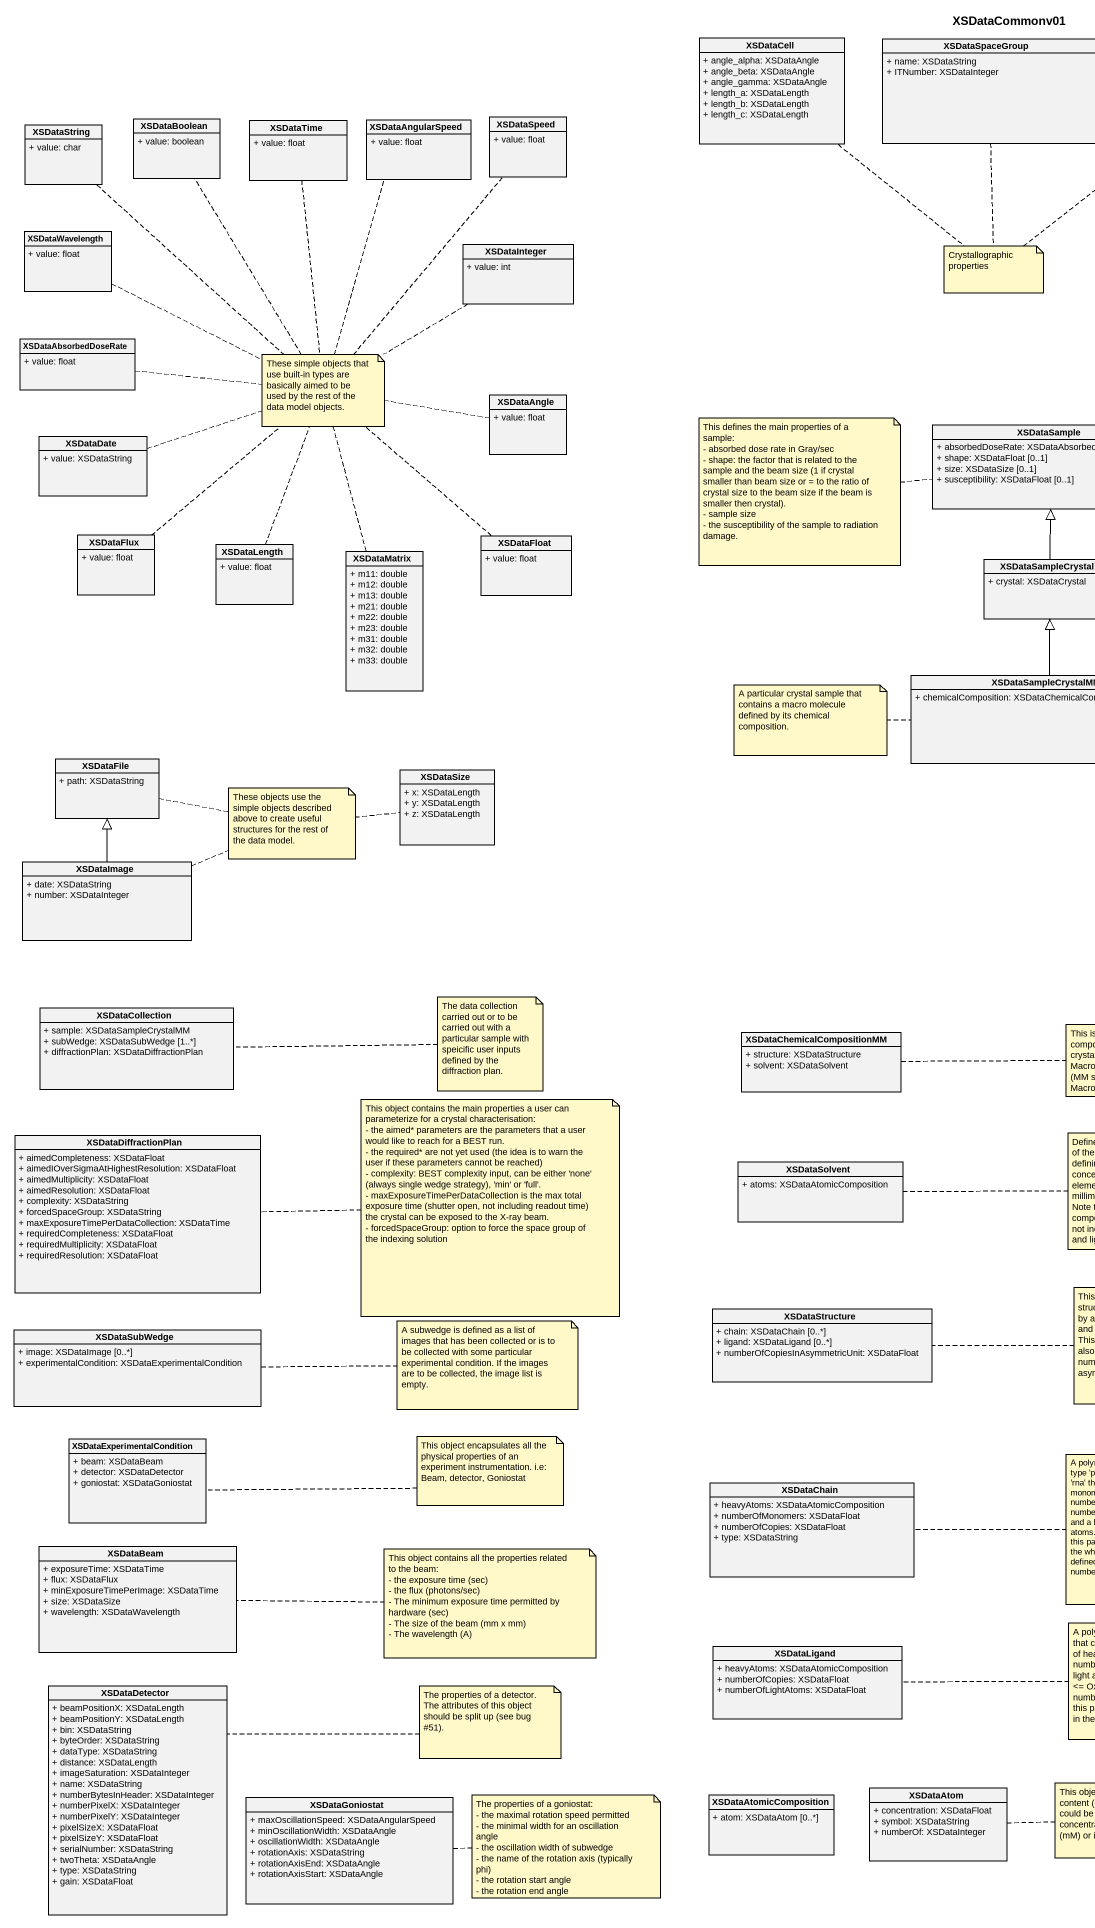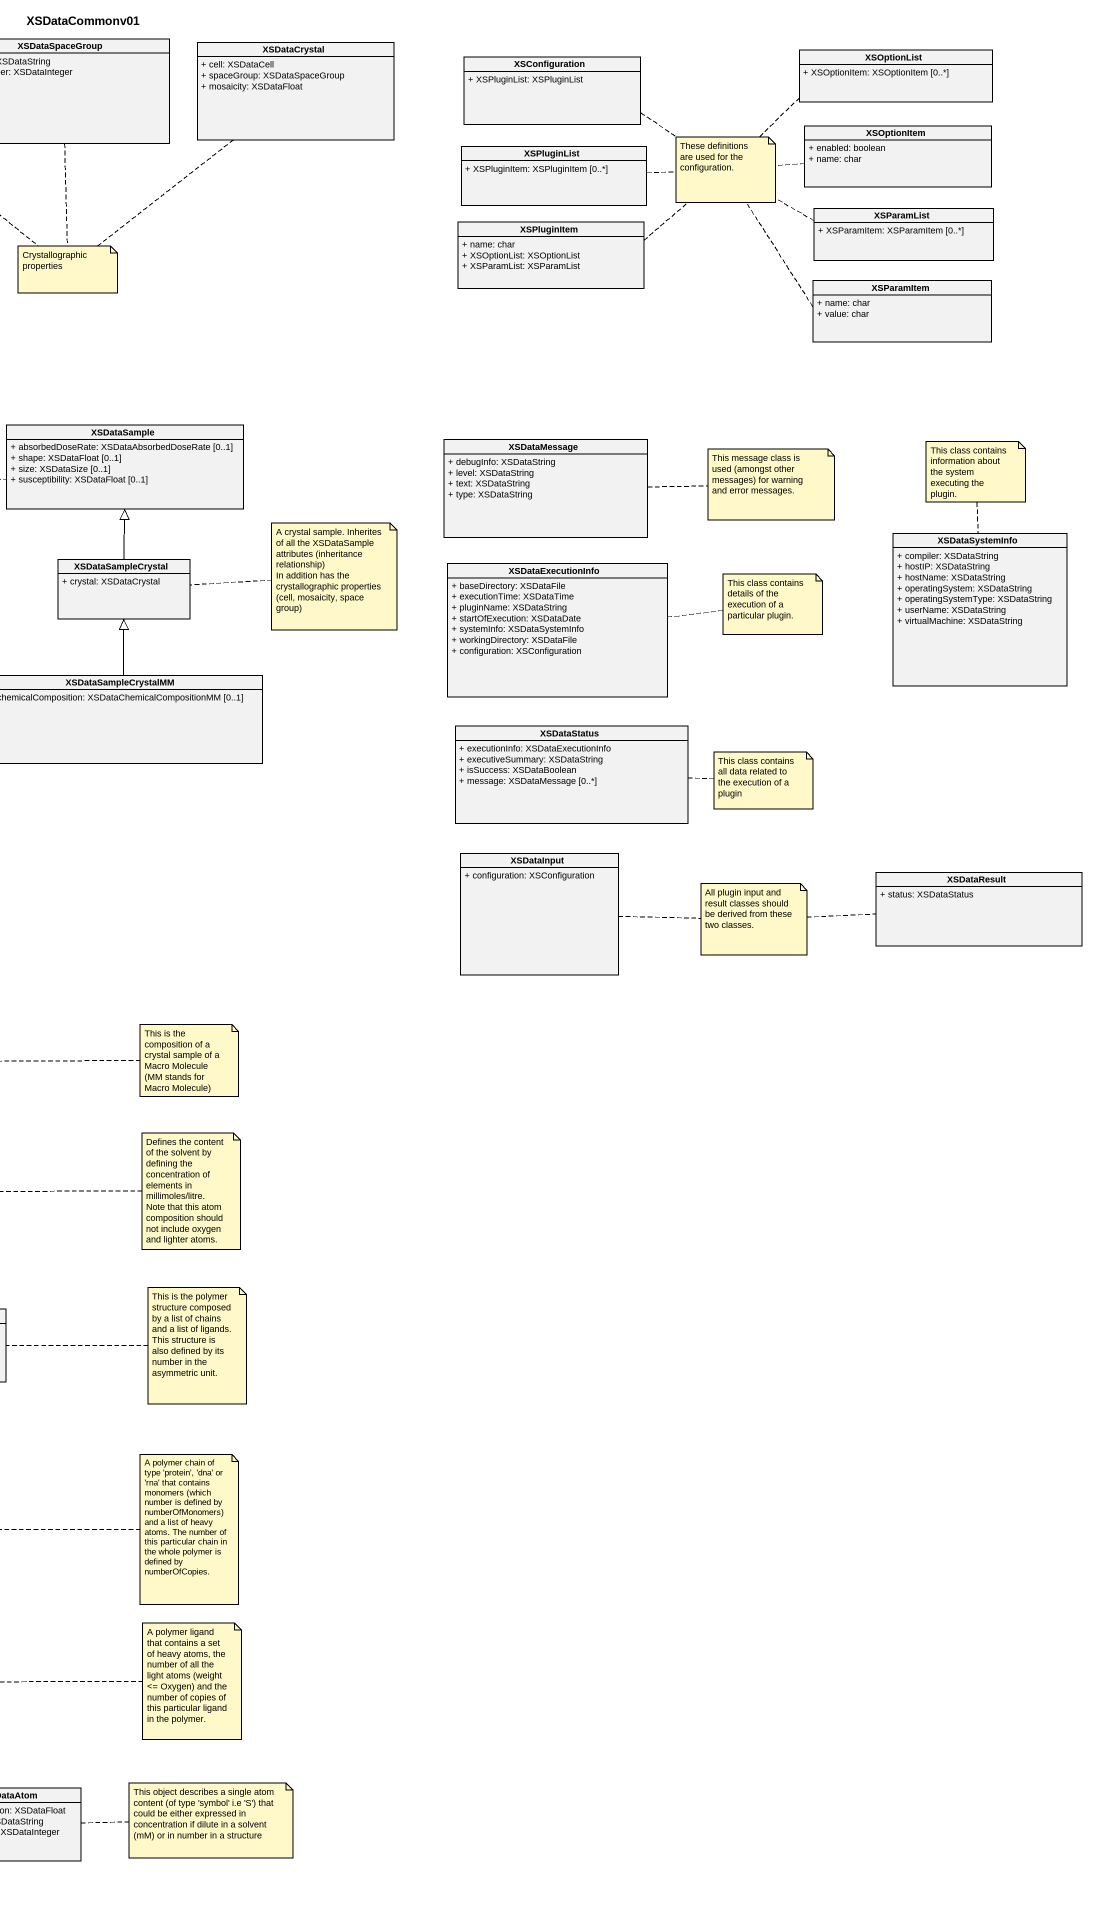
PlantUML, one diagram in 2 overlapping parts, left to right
@startuml
title XSDataCommonv01
hide circle
hide empty members
skinparam classAttributeIconSize 0
class XSDataCell {
  + angle_alpha: XSDataAngle
  + angle_beta: XSDataAngle
  + angle_gamma: XSDataAngle
  + length_a: XSDataLength
  + length_b: XSDataLength
  + length_c: XSDataLength
}
class XSDataSpaceGroup {
  + name: XSDataString
  + ITNumber: XSDataInteger
}
class XSDataCrystal {
  + cell: XSDataCell
  + spaceGroup: XSDataSpaceGroup
  + mosaicity: XSDataFloat
}
class XSConfiguration {
  + XSPluginList: XSPluginList
}
class XSOptionList {
  + XSOptionItem: XSOptionItem [0..*]
}
class XSDataString {
  + value: char
}
class XSDataBoolean {
  + value: boolean
}
class XSDataTime {
  + value: float
}
class XSDataAngularSpeed {
  + value: float
}
class XSDataSpeed {
  + value: float
}
class XSPluginList {
  + XSPluginItem: XSPluginItem [0..*]
}
class XSOptionItem {
  + enabled: boolean
  + name: char
}
class XSPluginItem {
  + name: char
  + XSOptionList: XSOptionList
  + XSParamList: XSParamList
}
class XSParamList {
  + XSParamItem: XSParamItem [0..*]
}
class XSDataWavelength {
  + value: float
}
class XSDataInteger {
  + value: int
}
class XSParamItem {
  + name: char
  + value: char
}
class XSDataAbsorbedDoseRate {
  + value: float
}
class XSDataAngle {
  + value: float
}
class XSDataDate {
  + value: XSDataString
}
class XSDataSample {
  + absorbedDoseRate: XSDataAbsorbedDoseRate [0..1]
  + shape: XSDataFloat [0..1]
  + size: XSDataSize [0..1]
  + susceptibility: XSDataFloat [0..1]
}
class XSDataMessage {
  + debugInfo: XSDataString
  + level: XSDataString
  + text: XSDataString
  + type: XSDataString
}
class XSDataFlux {
  + value: float
}
class XSDataFloat {
  + value: float
}
class XSDataSystemInfo {
  + compiler: XSDataString
  + hostIP: XSDataString
  + hostName: XSDataString
  + operatingSystem: XSDataString
  + operatingSystemType: XSDataString
  + userName: XSDataString
  + virtualMachine: XSDataString
}
class XSDataLength {
  + value: float
}
class XSDataMatrix {
  + m11: double
  + m12: double
  + m13: double
  + m21: double
  + m22: double
  + m23: double
  + m31: double
  + m32: double
  + m33: double
}
class XSDataSampleCrystal {
  + crystal: XSDataCrystal
}
class XSDataExecutionInfo {
  + baseDirectory: XSDataFile
  + executionTime: XSDataTime
  + pluginName: XSDataString
  + startOfExecution: XSDataDate
  + systemInfo: XSDataSystemInfo
  + workingDirectory: XSDataFile
  + configuration: XSConfiguration
}
class XSDataSampleCrystalMM {
  + chemicalComposition: XSDataChemicalCompositionMM [0..1]
}
class XSDataStatus {
  + executionInfo: XSDataExecutionInfo
  + executiveSummary: XSDataString
  + isSuccess: XSDataBoolean
  + message: XSDataMessage [0..*]
}
class XSDataFile {
  + path: XSDataString
}
class XSDataSize {
  + x: XSDataLength
  + y: XSDataLength
  + z: XSDataLength
}
class XSDataImage {
  + date: XSDataString
  + number: XSDataInteger
}
class XSDataInput {
  + configuration: XSConfiguration
}
class XSDataResult {
  + status: XSDataStatus
}
class XSDataCollection {
  + sample: XSDataSampleCrystalMM
  + subWedge: XSDataSubWedge [1..*]
  + diffractionPlan: XSDataDiffractionPlan
}
class XSDataChemicalCompositionMM {
  + structure: XSDataStructure
  + solvent: XSDataSolvent
}
class XSDataDiffractionPlan {
  + aimedCompleteness: XSDataFloat
  + aimedIOverSigmaAtHighestResolution: XSDataFloat
  + aimedMultiplicity: XSDataFloat
  + aimedResolution: XSDataFloat
  + complexity: XSDataString
  + forcedSpaceGroup: XSDataString
  + maxExposureTimePerDataCollection: XSDataTime
  + requiredCompleteness: XSDataFloat
  + requiredMultiplicity: XSDataFloat
  + requiredResolution: XSDataFloat
}
class XSDataSolvent {
  + atoms: XSDataAtomicComposition
}
class XSDataStructure {
  + chain: XSDataChain [0..*]
  + ligand: XSDataLigand [0..*]
  + numberOfCopiesInAsymmetricUnit: XSDataFloat
}
class XSDataSubWedge {
  + image: XSDataImage [0..*]
  + experimentalCondition: XSDataExperimentalCondition
}
class XSDataExperimentalCondition {
  + beam: XSDataBeam
  + detector: XSDataDetector
  + goniostat: XSDataGoniostat
}
class XSDataChain {
  + heavyAtoms: XSDataAtomicComposition
  + numberOfMonomers: XSDataFloat
  + numberOfCopies: XSDataFloat
  + type: XSDataString
}
class XSDataBeam {
  + exposureTime: XSDataTime
  + flux: XSDataFlux
  + minExposureTimePerImage: XSDataTime
  + size: XSDataSize
  + wavelength: XSDataWavelength
}
class XSDataLigand {
  + heavyAtoms: XSDataAtomicComposition
  + numberOfCopies: XSDataFloat
  + numberOfLightAtoms: XSDataFloat
}
class XSDataDetector {
  + beamPositionX: XSDataLength
  + beamPositionY: XSDataLength
  + bin: XSDataString
  + byteOrder: XSDataString
  + dataType: XSDataString
  + distance: XSDataLength
  + imageSaturation: XSDataInteger
  + name: XSDataString
  + numberBytesInHeader: XSDataInteger
  + numberPixelX: XSDataInteger
  + numberPixelY: XSDataInteger
  + pixelSizeX: XSDataFloat
  + pixelSizeY: XSDataFloat
  + serialNumber: XSDataString
  + twoTheta: XSDataAngle
  + type: XSDataString
  + gain: XSDataFloat
}
class XSDataGoniostat {
  + maxOscillationSpeed: XSDataAngularSpeed
  + minOscillationWidth: XSDataAngle
  + oscillationWidth: XSDataAngle
  + rotationAxis: XSDataString
  + rotationAxisEnd: XSDataAngle
  + rotationAxisStart: XSDataAngle
}
class XSDataAtomicComposition {
  + atom: XSDataAtom [0..*]
}
class XSDataAtom {
  + concentration: XSDataFloat
  + symbol: XSDataString
  + numberOf: XSDataInteger
}
XSDataSampleCrystal -up-|> XSDataSample
XSDataSampleCrystalMM -up-|> XSDataSampleCrystal
XSDataImage -up-|> XSDataFile
note as N1
  These definitions are used for the configuration.
end note
N1 .. XSOptionItem
N1 .. XSPluginItem
N1 .. XSPluginList
N1 .. XSParamItem
N1 .. XSConfiguration
N1 .. XSParamList
N1 .. XSOptionList
note as N2
  Crystallographic properties
end note
N2 .. XSDataCell
N2 .. XSDataSpaceGroup
N2 .. XSDataCrystal
note as N3
  These simple objects that use built-in types are basically aimed to be used by the rest of the data model objects.
end note
N3 .. XSDataAngle
N3 .. XSDataFloat
N3 .. XSDataDate
N3 .. XSDataFlux
N3 .. XSDataWavelength
N3 .. XSDataTime
N3 .. XSDataSpeed
N3 .. XSDataMatrix
N3 .. XSDataInteger
N3 .. XSDataString
N3 .. XSDataLength
N3 .. XSDataAbsorbedDoseRate
N3 .. XSDataAngularSpeed
N3 .. XSDataBoolean
note left of XSDataSample
  This defines the main properties of a sample:
  - absorbed dose rate in Gray/sec
  - shape: the factor that is related to the sample and the beam size (1 if crystal smaller than beam size or = to the ratio of crystal size to the beam size if the beam is smaller then crystal).
  - sample size
  - the susceptibility of the sample to radiation damage.
end note
note right of XSDataMessage : This message class is used (amongst other messages) for warning and error messages.
note top of XSDataSystemInfo : This class contains information about the system executing the plugin.
note right of XSDataSampleCrystal
  A crystal sample. Inherites of all the XSDataSample attributes (inheritance relationship)
  In addition has the crystallographic properties (cell, mosaicity, space group)
end note
note right of XSDataExecutionInfo : This class contains details of the execution of a particular plugin.
note left of XSDataSampleCrystalMM : A particular crystal sample that contains a macro molecule defined by its chemical composition.
note right of XSDataStatus : This class contains all data related to the execution of a plugin
note as N11
  These objects use the simple objects described above to create useful structures for the rest of the data model.
end note
N11 .. XSDataImage
N11 .. XSDataSize
N11 .. XSDataFile
note as N12
  All plugin input and result classes should be derived from these two classes.
end note
N12 .. XSDataInput
N12 .. XSDataResult
note right of XSDataCollection : The data collection carried out or to be carried out with a particular sample with speicific user inputs defined by the diffraction plan.
note right of XSDataChemicalCompositionMM : This is the composition of a crystal sample of a Macro Molecule (MM stands for Macro Molecule)
note right of XSDataDiffractionPlan
  This object contains the main properties a user can parameterize for a crystal characterisation:
  - the aimed* parameters are the parameters that a user would like to reach for a BEST run.
  - the required* are not yet used (the idea is to warn the user if these parameters cannot be reached)
  - complexity: BEST complexity input, can be either 'none' (always single wedge strategy), 'min' or 'full'.
  - maxExposureTimePerDataCollection is the max total exposure time (shutter open, not including readout time) the crystal can be exposed to the X-ray beam.
  - forcedSpaceGroup: option to force the space group of the indexing solution
end note
note right of XSDataSolvent : Defines the content of the solvent by defining the concentration of elements in millimoles/litre. Note that this atom composition should not include oxygen and lighter atoms.
note right of XSDataStructure
  This is the polymer structure composed by a list of chains and a list of ligands.
  This structure is also defined by its number in the asymmetric unit.
end note
note right of XSDataSubWedge : A subwedge is defined as a list of images that has been collected or is to be collected with some particular experimental condition. If the images are to be collected, the image list is empty.
note right of XSDataExperimentalCondition : This object encapsulates all the physical properties of an experiment instrumentation. i.e: Beam, detector, Goniostat
note right of XSDataChain : A polymer chain of type 'protein', 'dna' or 'rna' that contains monomers (which number is defined by numberOfMonomers) and a list of heavy atoms. The number of this particular chain in the whole polymer is defined by numberOfCopies.
note right of XSDataBeam
  This object contains all the properties related to the beam:
  - the exposure time (sec)
  - the flux (photons/sec)
  - The minimum exposure time permitted by hardware (sec)
  - The size of the beam (mm x mm)
  - The wavelength (A)
end note
note right of XSDataLigand : A polymer ligand that contains a set of heavy atoms, the number of all the light atoms (weight <= Oxygen) and the number of copies of this particular ligand in the polymer.
note right of XSDataDetector
  The properties of a detector.
  The attributes of this object should be split up (see bug #51).
end note
note right of XSDataGoniostat
  The properties of a goniostat:
  - the maximal rotation speed permitted
  - the minimal width for an oscillation angle
  - the oscillation width of subwedge
  - the name of the rotation axis (typically phi)
  - the rotation start angle
  - the rotation end angle
end note
note right of XSDataAtom : This object describes a single atom content (of type 'symbol' i.e 'S') that could be either expressed in concentration if dilute in a solvent (mM) or in number in a structure
@enduml
